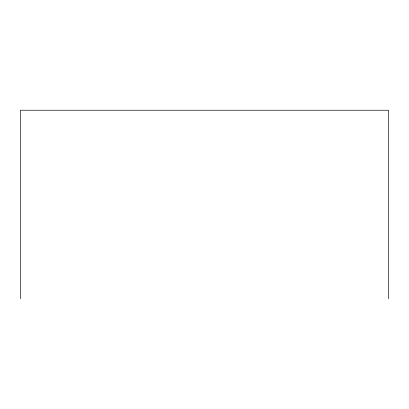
<?xml version="1.0" encoding="UTF-8"?>
<svg xmlns="http://www.w3.org/2000/svg" width="409" height="409" viewBox="0 0 409 409"><rect width="100%" height="100%" fill="white"/><g stroke="black" fill="none" stroke-linecap="round" stroke-linejoin="round"><path stroke-width="0.61" d="M388.55 298.769L388.55 110.231L20.45 110.231L20.45 298.769"/></g></svg>
